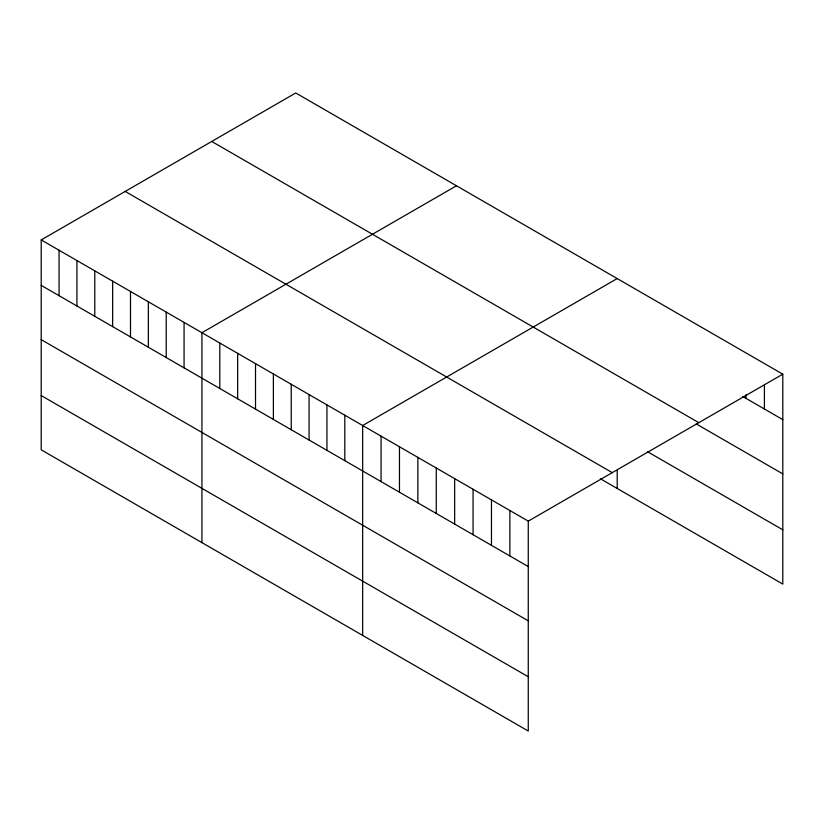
<?xml version="1.0" encoding="UTF-8"?>
<svg xmlns="http://www.w3.org/2000/svg" width="824" height="824" viewBox="0 0 824 824"><rect width="100%" height="100%" fill="white"/><g stroke="black" fill="none" stroke-linecap="round" stroke-linejoin="round"><path stroke-width="1.24" d="M41.2 239.918L528.266 521.129L528.266 731.032L41.2 449.822L41.2 239.918L295.734 92.968L782.8 374.178L782.8 584.082L600.387 478.765M456.465 185.771L201.932 332.721L201.932 542.625M617.197 278.563L362.663 425.514L362.663 635.417M528.266 521.129L782.8 374.178M742.754 396.498L782.8 419.622M211.737 141.46L698.804 422.671M696.208 423.907L782.8 473.893M647.499 451.696L782.8 529.811M125.197 191.425L612.263 472.636M41.2 285.372L528.266 566.582M41.2 339.642L528.266 620.843M41.2 395.561L528.266 676.761M764.404 385.014L764.404 409.003M745.998 394.593L745.998 398.383M617.197 470.38L617.197 488.467M509.871 510.509L509.871 555.953M491.464 499.88L491.464 545.334M473.069 489.26L473.069 534.704M454.663 478.631L454.663 524.085M436.267 468.011L436.267 513.465M417.861 457.392L417.861 502.836M399.465 446.762L399.465 492.216M381.069 436.143L381.069 481.587M344.803 415.203L344.803 460.657M326.943 404.893L326.943 450.347M309.082 394.583L309.082 440.037M291.233 384.272L291.233 429.726M273.372 373.962L273.372 419.416M255.512 363.652L255.512 409.106M237.652 353.341L237.652 398.795M219.792 343.031L219.792 388.485M184.071 322.411L184.071 367.864M166.211 312.1L166.211 357.544M148.351 301.79L148.351 347.234M130.491 291.48L130.491 336.923M112.641 281.169L112.641 326.613M94.781 270.859L94.781 316.303M76.92 260.549L76.92 305.992M59.06 250.228L59.06 295.682"/></g></svg>
